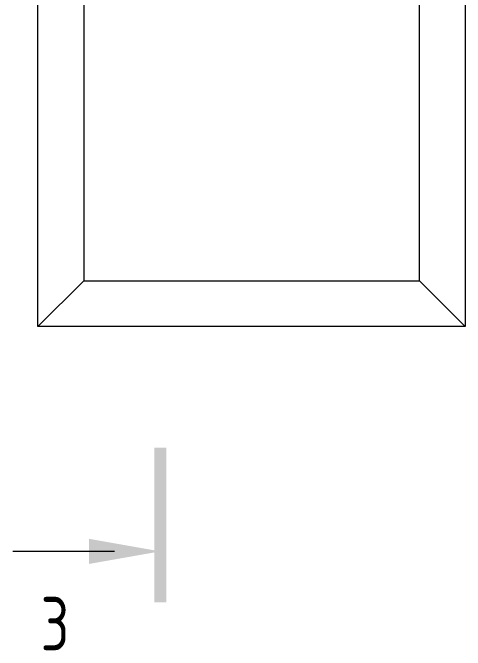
# Model space of a CAD drawing. Header units: millimetres. Extents: x -515342 to 330399, y -224905 to 507333.
# Drawn here: x -361116 to -358151, y 118560 to 122733 of the extents above; entities that cross this region are included whole.
import ezdxf

# ---------------------------------------------------------------- set-up
doc = ezdxf.new("R2010")
doc.units = ezdxf.units.MM
doc.layers.add('Ограждение', color=7, linetype='Continuous', lineweight=0)
doc.layers.add('Разрезы', color=7, linetype='Continuous', lineweight=0)
doc.styles.add('GOST Common_3', font='', dxfattribs={"width": 0.8, "height": 350})
doc.styles.get('GOST Common_3').set_extended_font_data('GOST Common')

# ---------------------------------------------------------------- blocks, each defined once
blk = doc.blocks.new('Ограждение - Ограждение-10610195-О_АР_П_2__3_400_План 2 этажа')
at = {"layer": 'Ограждение'}
for p, q in [((13075, -2690), (13075, -470)), ((13375, -470), (13375, -2390)), ((15575, -2390), (15575, -470)), ((15875, -470), (15875, -2690)), ((13075, -2690), (13375, -2390)), ((13375, -2390), (15575, -2390)), ((15875, -2690), (15575, -2390)), ((15875, -2690), (13075, -2690))]:
    blk.add_line(p, q, dxfattribs=at)
blk = doc.blocks.new('Разрез - Номер вида сзади_3_5 мм-64069-О_АР_П_2__3_400_План 2 этажа')
at = {"layer": 'Разрезы'}
for points in [[(9.798, 0.404), (9.798, -0.394), (-0.333, -0.394), (-0.333, 0.404)], [(2.176, -4.675), (3, 0), (3.824, -4.675)]]:
    blk.add_hatch(color=256, dxfattribs=at).paths.add_polyline_path(points)
at = {"layer": 'Разрезы', "lineweight": 20}
blk.add_line((3, -3), (3, -9.663), dxfattribs=at)

msp = doc.modelspace()

# ---------------------------------------------------------------- block references
at = {"layer": 'Ограждение'}
msp.add_blockref('Ограждение - Ограждение-10610195-О_АР_П_2__3_400_План 2 этажа', (-374025.759, 123368.6058), dxfattribs=at)
at = {"layer": 'Разрезы', "extrusion": (0, 0, -1), "xscale": 99.99999999999993, "yscale": 99.99999999999993, "zscale": 99.99999999999993, "rotation": 90.00000000000053}
msp.add_blockref('Разрез - Номер вида сзади_3_5 мм-64069-О_АР_П_2__3_400_План 2 этажа', (360149.1898, 118907.0556), dxfattribs=at)

# ---------------------------------------------------------------- texts
at = {"layer": 'Разрезы', "insert": (-360932.5902, 118908.763), "char_height": 350, "width": 237.2995, "attachment_point": 1, "style": 'GOST Common_3'}
msp.add_mtext('\\fGOST Common|b0|i0|c204|p34|;\\W.8;3', dxfattribs=at)

doc.saveas('drawing.dxf')
